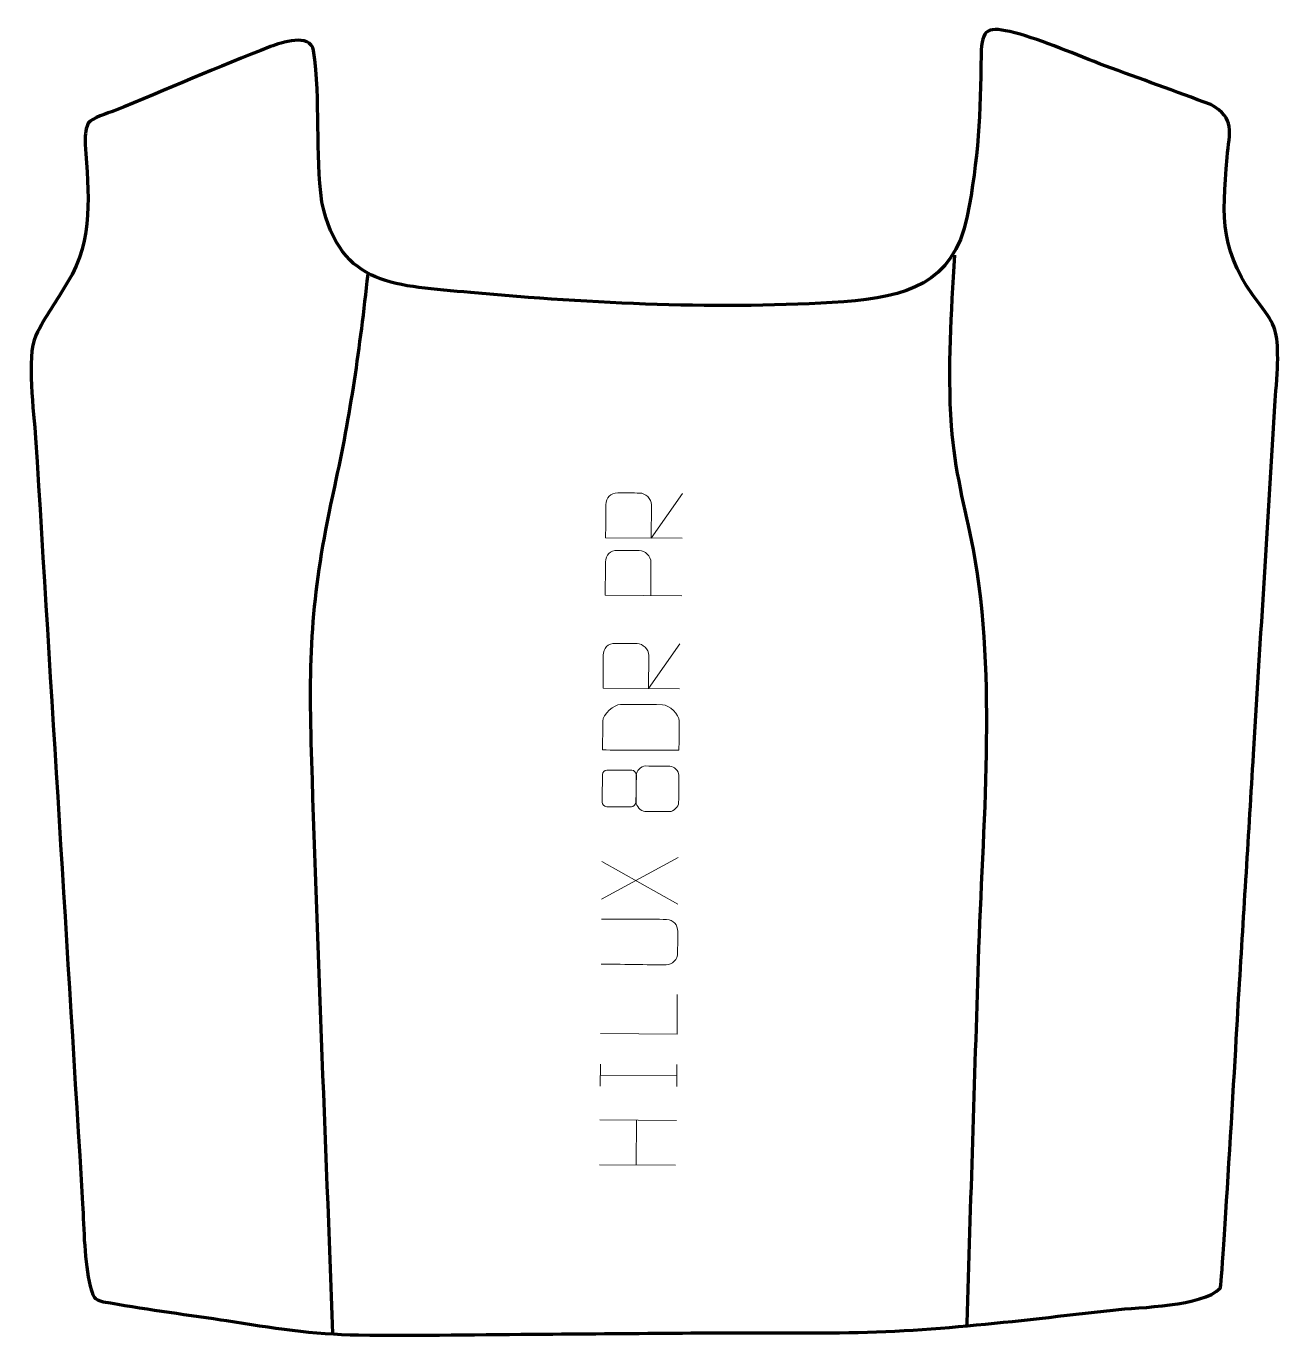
# Model space of a CAD drawing. Header units: millimetres. Extents: x -203 to 205, y 33 to 460.
import ezdxf

# ---------------------------------------------------------------- set-up
doc = ezdxf.new("R2010")
doc.units = ezdxf.units.MM
doc.header["$MEASUREMENT"] = 0
doc.layers.add('layer 2', color=7, linetype='Continuous')
doc.layers.add('layer 3', color=7, linetype='Continuous')

msp = doc.modelspace()

# ---------------------------------------------------------------- linework, layer by layer
at = {"layer": 'layer 2', "color": 142, "lineweight": 158}
for points, knots in [([(99.7919, 385.103), (98.7127, 365.5247), (97.4332, 349.2093), (98.7178, 329.4217), (98.7178, 329.4217), (99.8688, 314.4181), (103.0066, 303.4488), (105.9249, 289.0521), (105.9249, 289.0521), (113.672, 246.9311), (108.9044, 198.0556), (107.5503, 155.0987), (107.5503, 155.0987), (106.3061, 115.624), (105.0597, 76.1493), (103.8144, 36.6747), (103.8144, 36.6747), (103.8144, 36.6747), (103.7841, 35.7119), (103.7841, 35.7119)], [0, 0, 0, 0, 0.16666667, 0.16666667, 0.16666667, 0.16666667, 0.33333333, 0.33333333, 0.33333333, 0.33333333, 0.5, 0.5, 0.5, 0.5, 0.66666667, 0.66666667, 0.66666667, 0.66666667, 1, 1, 1, 1]), ([(-91.6868, 378.8721), (-94.3442, 354.7418), (-97.3033, 333.2864), (-102.5891, 309.521), (-102.5891, 309.521), (-109.5546, 277.8438), (-111.1365, 258.3579), (-110.2334, 225.9716), (-110.2334, 225.9716), (-108.3832, 161.7335), (-105.5301, 97.5341), (-103.1434, 33.3153)], [0, 0, 0, 0, 0.25, 0.25, 0.25, 0.25, 0.5, 0.5, 0.5, 0.5, 1, 1, 1, 1])]:
    msp.add_open_spline(points, degree=3, knots=knots, dxfattribs=at)
at = {"layer": 'layer 3', "color": 242, "lineweight": 158}
msp.add_open_spline([(-174.4145, 432.2064), (-157.4491, 439.0314), (-140.416, 446.6197), (-123.4096, 453.136), (-123.4096, 453.136), (-119.8725, 454.4422), (-110.5904, 457.569), (-109.3422, 451.8866), (-109.3422, 451.8866), (-107.0002, 435.2093), (-108.8522, 418.5841), (-106.6242, 402.3181), (-106.6242, 402.3181), (-100.5858, 374.3797), (-82.2018, 375.2216), (-58.0286, 372.8601), (-58.0286, 372.8601), (-18.341, 369.2242), (23.8879, 367.2119), (63.6549, 369.8554), (63.6549, 369.8554), (84.0188, 371.6482), (99.2927, 375.2944), (103.9814, 397.775), (103.9814, 397.775), (107.6491, 416.3142), (108.2958, 431.5897), (108.4993, 450.3482), (108.4993, 450.3482), (108.5969, 459.3342), (110.8369, 459.7804), (119.4622, 457.6306), (119.4622, 457.6306), (128.8452, 455.1959), (139.6171, 450.3377), (148.9393, 446.8785), (148.9393, 446.8785), (160.4258, 442.6176), (172.0346, 438.492), (183.4862, 434.1923), (183.4862, 434.1923), (191.6947, 429.5939), (189.5004, 425.3683), (188.8009, 416.9763), (188.8009, 416.9763), (187.1242, 396.716), (186.3627, 385.8359), (199.4596, 368.9848), (199.4596, 368.9848), (204.7929, 362.1227), (205.2274, 359.8503), (205.3146, 351.2337), (205.3146, 351.2337), (205.3527, 347.4748), (204.7428, 341.6351), (204.4998, 337.665), (204.4998, 337.665), (202.1443, 299.1736), (199.7888, 260.6822), (197.4333, 222.1908), (197.4333, 222.1908), (195.8631, 196.5299), (194.2928, 170.869), (192.7224, 145.208), (192.7224, 145.208), (192.1026, 135.0233), (187.265, 49.1618), (186.5423, 48.0197), (186.5423, 48.0197), (180.503, 42.0388), (160.5168, 41.9012), (151.6517, 40.9208), (151.6517, 40.9208), (119.0669, 37.2886), (89.1214, 33.281), (56.1205, 33.4889), (56.1205, 33.4889), (26.0363, 33.6784), (-4.0516, 33.242), (-34.1354, 33.0819), (-34.1354, 33.0819), (-54.224, 32.9717), (-74.6783, 32.5121), (-94.7241, 32.7959), (-94.7241, 32.7959), (-109.4416, 33.0042), (-123.2922, 35.1424), (-137.769, 37.4533), (-137.769, 37.4533), (-137.769, 37.4533), (-139.6936, 37.7607), (-139.6936, 37.7607), (-139.6936, 37.7607), (-152.3435, 39.6869), (-165.509, 41.3304), (-178.0367, 43.6451), (-178.0367, 43.6451), (-181.1428, 44.2191), (-181.4346, 45.4411), (-182.2656, 48.7335), (-182.2656, 48.7335), (-184.2294, 56.5141), (-184.3188, 67.4218), (-184.7503, 75.6233), (-184.7503, 75.6233), (-189.8616, 158.9078), (-194.9729, 242.1923), (-200.0842, 325.4768), (-200.0842, 325.4768), (-200.6509, 333.6162), (-203.1746, 351.8692), (-200.0768, 358.8279), (-200.0768, 358.8279), (-196.7692, 365.3559), (-193.4001, 369.9882), (-189.7439, 376.0479), (-189.7439, 376.0479), (-180.8535, 390.7825), (-182.9563, 405.0375), (-183.8847, 421.1785), (-183.8847, 421.1785), (-184.0453, 423.9716), (-183.9836, 425.4595), (-182.9625, 428.0983), (-182.9625, 428.0983), (-181.6324, 429.8853), (-176.5558, 431.374), (-174.4145, 432.2064)], degree=3, knots=[0, 0, 0, 0, 0.03030303, 0.03030303, 0.03030303, 0.03030303, 0.06060606, 0.06060606, 0.06060606, 0.06060606, 0.09090909, 0.09090909, 0.09090909, 0.09090909, 0.12121212, 0.12121212, 0.12121212, 0.12121212, 0.15151515, 0.15151515, 0.15151515, 0.15151515, 0.18181818, 0.18181818, 0.18181818, 0.18181818, 0.21212121, 0.21212121, 0.21212121, 0.21212121, 0.24242424, 0.24242424, 0.24242424, 0.24242424, 0.27272727, 0.27272727, 0.27272727, 0.27272727, 0.3030303, 0.3030303, 0.3030303, 0.3030303, 0.33333333, 0.33333333, 0.33333333, 0.33333333, 0.36363636, 0.36363636, 0.36363636, 0.36363636, 0.39393939, 0.39393939, 0.39393939, 0.39393939, 0.42424242, 0.42424242, 0.42424242, 0.42424242, 0.45454545, 0.45454545, 0.45454545, 0.45454545, 0.48484848, 0.48484848, 0.48484848, 0.48484848, 0.51515152, 0.51515152, 0.51515152, 0.51515152, 0.54545455, 0.54545455, 0.54545455, 0.54545455, 0.57575758, 0.57575758, 0.57575758, 0.57575758, 0.60606061, 0.60606061, 0.60606061, 0.60606061, 0.63636364, 0.63636364, 0.63636364, 0.63636364, 0.66666667, 0.66666667, 0.66666667, 0.66666667, 0.6969697, 0.6969697, 0.6969697, 0.6969697, 0.72727273, 0.72727273, 0.72727273, 0.72727273, 0.75757576, 0.75757576, 0.75757576, 0.75757576, 0.78787879, 0.78787879, 0.78787879, 0.78787879, 0.81818182, 0.81818182, 0.81818182, 0.81818182, 0.84848485, 0.84848485, 0.84848485, 0.84848485, 0.87878788, 0.87878788, 0.87878788, 0.87878788, 0.90909091, 0.90909091, 0.90909091, 0.90909091, 0.93939394, 0.93939394, 0.93939394, 0.93939394, 1, 1, 1, 1], dxfattribs=at)
at = {"layer": 'layer 3', "color": 250, "lineweight": 9}
for points, knots in [([(10.9058, 292.7121), (10.9058, 292.7121), (-14.0471, 292.8872), (-14.0471, 292.8872), (-14.0471, 292.8872), (-14.0219, 296.4819), (-13.9966, 300.0773), (-13.9714, 303.6724), (-13.9714, 303.6724), (-13.9174, 305.9974), (-12.4165, 307.5442), (-10.0502, 307.5235), (-10.0502, 307.5235), (-8.0148, 307.5088), (-4.9554, 307.4873), (-2.9195, 307.4735), (-2.9195, 307.4735), (-1.0441, 307.4538), (0.885, 305.6279), (0.89, 303.6183), (0.89, 303.6183), (0.89, 303.6183), (0.814, 292.7829), (0.814, 292.7829), (0.814, 292.7829), (0.814, 292.7829), (11.0086, 307.3665), (11.0086, 307.3665)], [0, 0, 0, 0, 0.125, 0.125, 0.125, 0.125, 0.25, 0.25, 0.25, 0.25, 0.375, 0.375, 0.375, 0.375, 0.5, 0.5, 0.5, 0.5, 0.625, 0.625, 0.625, 0.625, 0.75, 0.75, 0.75, 0.75, 1, 1, 1, 1]), ([(10.7782, 273.9598), (10.7782, 273.9598), (-14.1748, 274.1349), (-14.1748, 274.1349), (-14.1748, 274.1349), (-14.1496, 277.7298), (-14.1244, 281.325), (-14.0992, 284.9203), (-14.0992, 284.9203), (-14.045, 287.2452), (-12.544, 288.7921), (-10.178, 288.7713), (-10.178, 288.7713), (-8.1423, 288.7566), (-5.0831, 288.7352), (-3.0471, 288.7213), (-3.0471, 288.7213), (-1.1718, 288.7016), (0.7573, 286.8759), (0.7623, 284.8662), (0.7623, 284.8662), (0.7623, 284.8662), (0.6863, 274.0306), (0.6863, 274.0306)], [0, 0, 0, 0, 0.14285714, 0.14285714, 0.14285714, 0.14285714, 0.28571429, 0.28571429, 0.28571429, 0.28571429, 0.42857143, 0.42857143, 0.42857143, 0.42857143, 0.57142857, 0.57142857, 0.57142857, 0.57142857, 0.71428571, 0.71428571, 0.71428571, 0.71428571, 1, 1, 1, 1]), ([(10.0535, 243.5946), (10.0535, 243.5946), (-14.8993, 243.7696), (-14.8993, 243.7696), (-14.8993, 243.7696), (-14.8741, 247.3643), (-14.8489, 250.9597), (-14.8237, 254.5549), (-14.8237, 254.5549), (-14.7697, 256.8798), (-13.2688, 258.4266), (-10.9025, 258.4059), (-10.9025, 258.4059), (-8.867, 258.3913), (-5.8077, 258.3698), (-3.7718, 258.3559), (-3.7718, 258.3559), (-1.8963, 258.3363), (0.0327, 256.5104), (0.0377, 254.5008), (0.0377, 254.5008), (0.0377, 254.5008), (-0.0383, 243.6654), (-0.0383, 243.6654), (-0.0383, 243.6654), (-0.0383, 243.6654), (10.1563, 258.2489), (10.1563, 258.2489)], [0, 0, 0, 0, 0.125, 0.125, 0.125, 0.125, 0.25, 0.25, 0.25, 0.25, 0.375, 0.375, 0.375, 0.375, 0.5, 0.5, 0.5, 0.5, 0.625, 0.625, 0.625, 0.625, 0.75, 0.75, 0.75, 0.75, 1, 1, 1, 1]), ([(9.8847, 223.5351), (9.9007, 225.8668), (9.9594, 230.8167), (9.9761, 233.1482), (9.9761, 233.1482), (10.095, 235.0724), (6.5767, 238.4157), (4.5594, 238.4187), (4.5594, 238.4187), (-1.2106, 238.4588), (-3.3802, 238.474), (-9.1494, 238.5149), (-9.1494, 238.5149), (-11.2874, 238.5256), (-14.9711, 235.1768), (-14.9727, 233.0244), (-14.9727, 233.0244), (-14.989, 230.6987), (-15.0222, 225.9745), (-15.0385, 223.6485), (-15.0385, 223.6485), (-9.2917, 223.6086), (4.1376, 223.5757), (9.8847, 223.5351)], [0, 0, 0, 0, 0.14285714, 0.14285714, 0.14285714, 0.14285714, 0.28571429, 0.28571429, 0.28571429, 0.28571429, 0.42857143, 0.42857143, 0.42857143, 0.42857143, 0.57142857, 0.57142857, 0.57142857, 0.57142857, 0.71428571, 0.71428571, 0.71428571, 0.71428571, 1, 1, 1, 1]), ([(-1.1967, 203.5923), (1.974, 203.5701), (3.676, 203.5581), (6.8474, 203.5359), (6.8474, 203.5359), (8.0692, 203.5188), (9.7737, 205.2048), (9.791, 206.4573), (9.791, 206.4573), (9.8117, 209.4403), (9.8326, 212.4236), (9.8538, 215.4069), (9.8538, 215.4069), (9.8514, 216.7302), (8.2412, 218.362), (6.942, 218.36), (6.942, 218.36), (3.7738, 218.3819), (2.0751, 218.3938), (-1.0928, 218.4164), (-1.0928, 218.4164), (-2.4736, 218.3563), (-4.0632, 216.7896), (-4.0663, 215.4842), (-4.0663, 215.4842), (-4.0869, 212.5077), (-4.1078, 209.5312), (-4.1289, 206.555), (-4.1289, 206.555), (-4.1429, 205.4755), (-2.577, 203.6182), (-1.1967, 203.5923)], [0, 0, 0, 0, 0.11111111, 0.11111111, 0.11111111, 0.11111111, 0.22222222, 0.22222222, 0.22222222, 0.22222222, 0.33333333, 0.33333333, 0.33333333, 0.33333333, 0.44444444, 0.44444444, 0.44444444, 0.44444444, 0.55555556, 0.55555556, 0.55555556, 0.55555556, 0.66666667, 0.66666667, 0.66666667, 0.66666667, 0.77777778, 0.77777778, 0.77777778, 0.77777778, 1, 1, 1, 1]), ([(-13.7044, 205.1389), (-11.4915, 205.1234), (-7.8092, 205.0975), (-5.596, 205.082), (-5.596, 205.082), (-5.0885, 205.0935), (-4.1515, 205.8943), (-4.1478, 206.5944), (-4.1478, 206.5944), (-4.1271, 209.5642), (-4.0214, 212.5338), (-4.0003, 215.5041), (-4.0003, 215.5041), (-3.9989, 216.3012), (-4.7841, 217.0274), (-5.5048, 217.0299), (-5.5048, 217.0299), (-7.7207, 217.0451), (-11.4053, 217.071), (-13.6206, 217.0868), (-13.6206, 217.0868), (-14.3315, 217.0733), (-15.0962, 216.4672), (-15.0946, 215.6333), (-15.0946, 215.6333), (-15.1155, 212.6163), (-15.1366, 209.5994), (-15.1581, 206.5829), (-15.1581, 206.5829), (-15.1701, 205.9566), (-14.4649, 205.1275), (-13.7044, 205.1389)], [0, 0, 0, 0, 0.11111111, 0.11111111, 0.11111111, 0.11111111, 0.22222222, 0.22222222, 0.22222222, 0.22222222, 0.33333333, 0.33333333, 0.33333333, 0.33333333, 0.44444444, 0.44444444, 0.44444444, 0.44444444, 0.55555556, 0.55555556, 0.55555556, 0.55555556, 0.66666667, 0.66666667, 0.66666667, 0.66666667, 0.77777778, 0.77777778, 0.77777778, 0.77777778, 1, 1, 1, 1]), ([(-15.432, 168.4307), (-9.8927, 168.3915), (0.3095, 168.4157), (5.8498, 168.3772), (5.8498, 168.3772), (8.0883, 168.2217), (9.5027, 166.5346), (9.4981, 164.3868), (9.4981, 164.3868), (9.4814, 162.055), (9.465, 159.7231), (9.449, 157.3917), (9.449, 157.3917), (9.537, 155.466), (7.7067, 153.5067), (5.7624, 153.5316), (5.7624, 153.5316), (0.2006, 153.5709), (-9.9739, 153.7377), (-15.5348, 153.7763)], [0, 0, 0, 0, 0.16666667, 0.16666667, 0.16666667, 0.16666667, 0.33333333, 0.33333333, 0.33333333, 0.33333333, 0.5, 0.5, 0.5, 0.5, 0.66666667, 0.66666667, 0.66666667, 0.66666667, 1, 1, 1, 1]), ([(9.3541, 143.8781), (9.3541, 143.8781), (9.2633, 130.9294), (9.2633, 130.9294), (9.2633, 130.9294), (9.2633, 130.9294), (-15.6897, 131.1044), (-15.6897, 131.1044)], [0, 0, 0, 0, 0.33333333, 0.33333333, 0.33333333, 0.33333333, 1, 1, 1, 1])]:
    msp.add_open_spline(points, degree=3, knots=knots, dxfattribs=at)
for points in [[(-15.382, 174.9603), (-15.382, 174.9603), (9.6672, 188.5255), (9.6672, 188.5255)], [(-15.2959, 187.246), (-15.2959, 187.246), (9.503, 173.3311), (9.503, 173.3311)], [(-15.8097, 113.9953), (-15.8097, 113.9953), (-15.7594, 121.1632), (-15.7594, 121.1632)], [(9.1432, 113.8203), (9.1432, 113.8203), (9.1935, 120.9882), (9.1935, 120.9882)], [(-15.7846, 117.5792), (-15.7846, 117.5792), (9.1683, 117.4042), (9.1683, 117.4042)], [(-15.9047, 102.9824), (-15.9047, 102.9824), (9.0482, 102.8074), (9.0482, 102.8074)], [(-4.1254, 88.2561), (-4.1254, 88.2561), (-4.023, 102.8991), (-4.023, 102.8991)], [(-16.0074, 88.3395), (-16.0074, 88.3395), (8.7695, 88.1657), (8.7695, 88.1657)]]:
    msp.add_open_spline(points, degree=3, dxfattribs=at)

doc.saveas('drawing.dxf')
